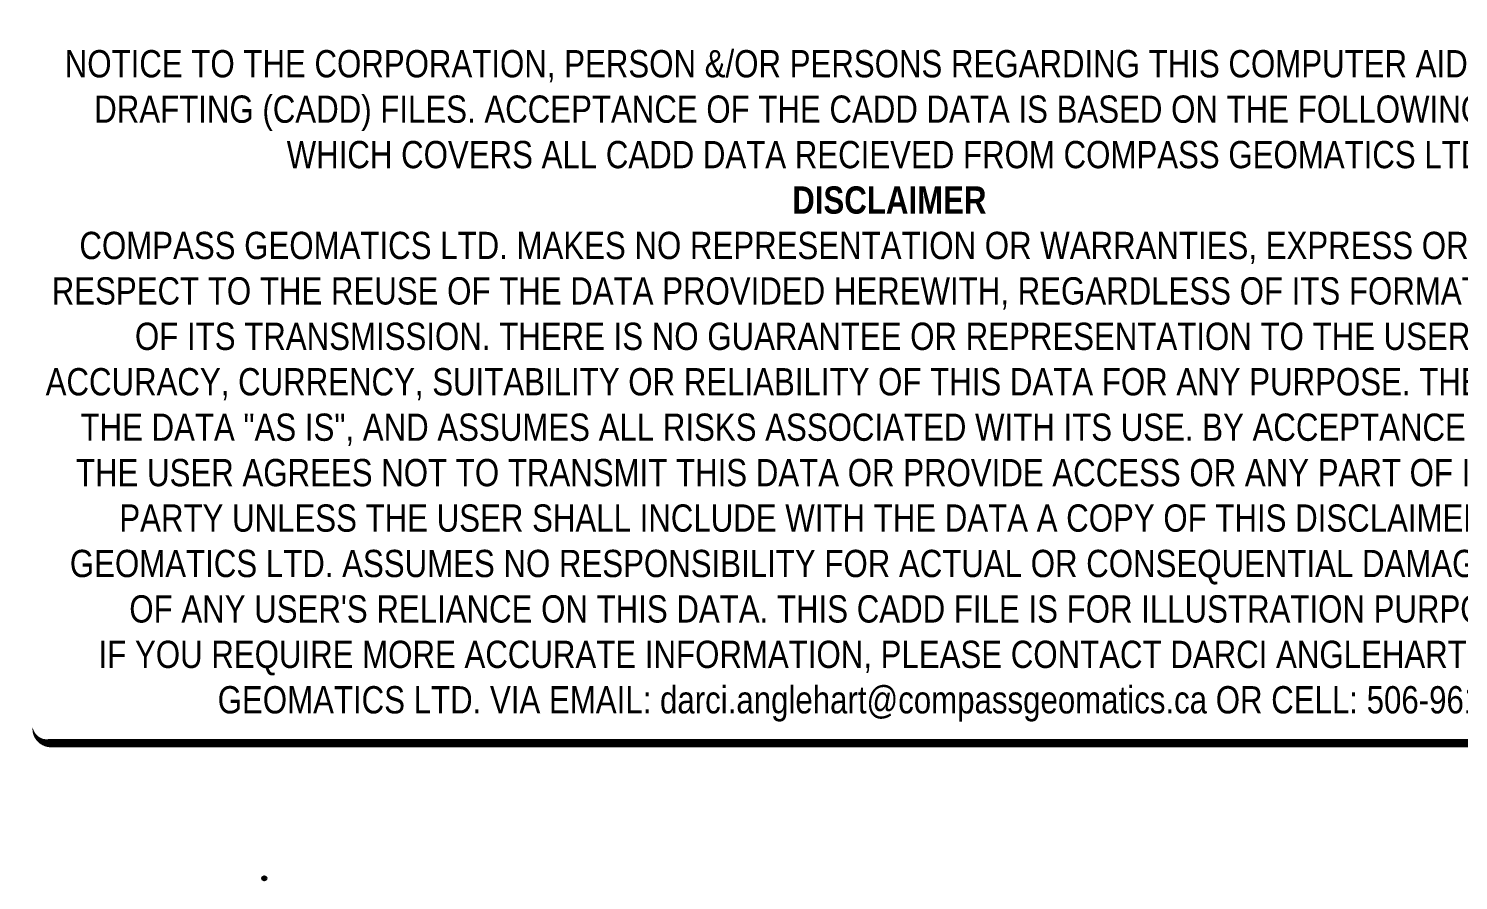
# Model space of a CAD drawing. Extents: x 396534 to 402867, y 5681657 to 5687495.
# Drawn here: x 397077 to 399701, y 5685932 to 5687495 of the extents above; entities that cross this region are included whole.
import ezdxf

# ---------------------------------------------------------------- set-up
doc = ezdxf.new("R2010")
doc.units = 0
doc.header["$LTSCALE"] = 5
doc.layers.add('ABADATA-DRILL-T', color=8, linetype='Continuous')
doc.layers.add('DISCLAIMER', color=7, linetype='Continuous', plot=False)
doc.styles.add('80', font='ARIALN.TTF', dxfattribs={"height": 10})

# ---------------------------------------------------------------- blocks, each defined once
blk = doc.blocks.new('BH-Existing')
at = {"layer": 'ABADATA-DRILL-T'}
h = blk.add_hatch(color=256, dxfattribs=at)
h.dxf.hatch_style = 1
edge = h.paths.add_edge_path()
edge.add_arc((0, 0), 0.5, 0, 360)
blk.add_circle((0, 0), 0.5, dxfattribs=at)
blk = doc.blocks.new('Disclaimer_Legal')
at = {"layer": 'DISCLAIMER', "color": 254, "flags": 128}
blk.add_lwpolyline([(-3612.9, -1104.6, 37.5, 37.5, 0), (4096.1, -1104.6, 37.5, 37.5, 0.414214), (4171.1, -1029.6, 37.5, 37.5, 0), (4171.1, 2078.7, 37.5, 0, 0.414214), (4096.1, 2153.7, 0, 0, 0), (-3612.9, 2153.7, 0, 0, 0.414214), (-3687.9, 2078.7, 0, 0, 0), (-3687.9, -1029.6, 0, 37.5, 0.414214)], format="xyseb", close=True, dxfattribs=at)
at = {"layer": 'DISCLAIMER', "color": 254, "insert": (241.6, 533.9), "char_height": 125, "width": 7717.568, "attachment_point": 5, "style": '80'}
blk.add_mtext('NOTICE TO THE CORPORATION, PERSON &/OR PERSONS REGARDING THIS COMPUTER AIDED DESIGN AND DRAFTING (CADD) FILES. ACCEPTANCE OF THE CADD DATA IS BASED ON THE FOLLOWING DISCLAIMER WHICH COVERS ALL CADD DATA RECIEVED FROM COMPASS GEOMATICS LTD.\\P{\\fArial Narrow|b1|i0|c0|p34;DISCLAIMER}\\PCOMPASS GEOMATICS LTD. MAKES NO REPRESENTATION OR WARRANTIES, EXPRESS OR IMPLIED, WITH RESPECT TO THE REUSE OF THE DATA PROVIDED HEREWITH, REGARDLESS OF ITS FORMAT OR THE MEANS OF ITS TRANSMISSION. THERE IS NO GUARANTEE OR REPRESENTATION TO THE USER AS TO THE ACCURACY, CURRENCY, SUITABILITY OR RELIABILITY OF THIS DATA FOR ANY PURPOSE. THE USER ACCEPTS THE DATA "AS IS", AND ASSUMES ALL RISKS ASSOCIATED WITH ITS USE. BY ACCEPTANCE OF THIS DATA, THE USER AGREES NOT TO TRANSMIT THIS DATA OR PROVIDE ACCESS OR ANY PART OF IT TO ANOTHER PARTY UNLESS THE USER SHALL INCLUDE WITH THE DATA A COPY OF THIS DISCLAIMER. COMPASS GEOMATICS LTD. ASSUMES NO RESPONSIBILITY FOR ACTUAL OR CONSEQUENTIAL DAMAGE AS A RESULT OF ANY USER\'S RELIANCE ON THIS DATA. THIS CADD FILE IS FOR ILLUSTRATION PURPOSES ONLY.\\PIF YOU REQUIRE MORE ACCURATE INFORMATION, PLEASE CONTACT DARCI ANGLEHART AT COMPASS GEOMATICS LTD. VIA EMAIL: darci.anglehart@compassgeomatics.ca OR CELL: 506-961-7292', dxfattribs=at)

msp = doc.modelspace()

# ---------------------------------------------------------------- block references
at = {"layer": 'ABADATA-DRILL-T', "xscale": 7.496940224999975, "yscale": 7.496940224999975, "zscale": 7.846797435499975}
msp.add_blockref('BH-Existing', (397509.74, 5685935.8), dxfattribs=at)
at = {"layer": 'DISCLAIMER', "xscale": 0.4, "yscale": 0.4, "zscale": 0.4}
msp.add_blockref('Disclaimer_Legal', (398559.865, 5686625.758), dxfattribs=at)

doc.saveas('drawing.dxf')
